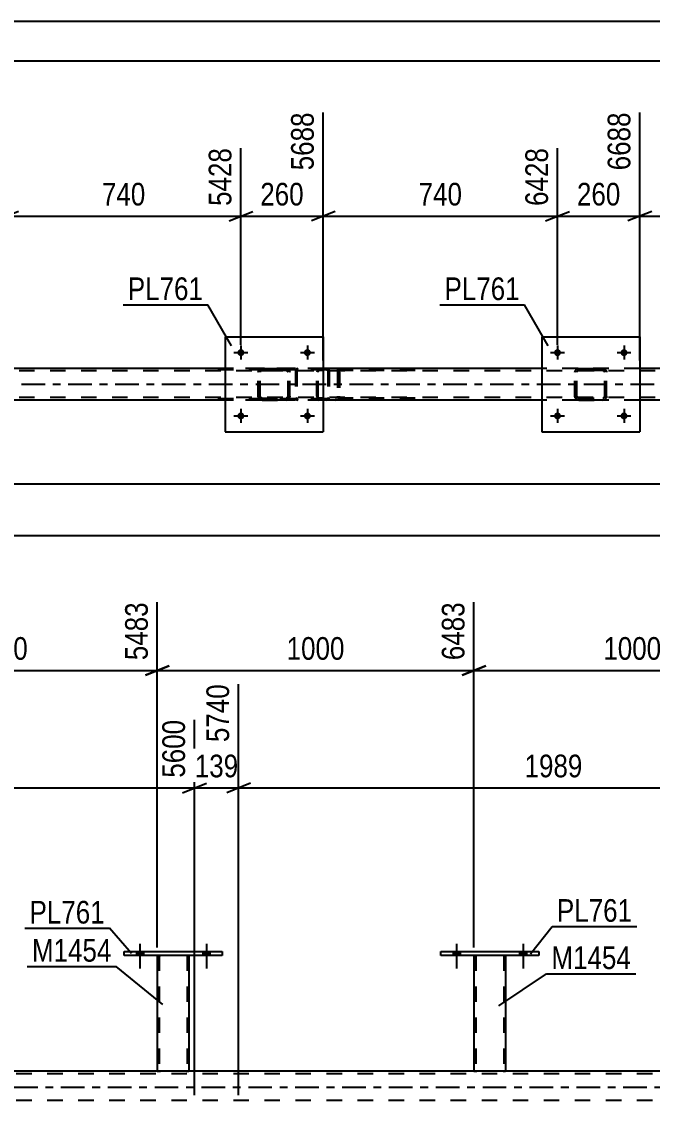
# Model space of a CAD drawing. Header units: millimetres. Extents: x 0 to 841, y 0 to 594.
# Drawn here: x 280.4 to 360.1, y 457.7 to 594 of the extents above; entities that cross this region are included whole.
import ezdxf

# ---------------------------------------------------------------- set-up
doc = ezdxf.new("R2010")
doc.units = ezdxf.units.MM
doc.linetypes.add('DXK_LINE_DOT2', pattern=[3.9198, 1.9599, -1.9599])
doc.linetypes.add('DXK_LINE_DOT3', pattern=[5.9187, 2.979, -0.9799, 0.9799, -0.9799])
doc.styles.add('Arial Narrow', font='ARIALN.TTF', dxfattribs={"height": 0.2})

# ---------------------------------------------------------------- blocks, each defined once
blk = doc.blocks.new('Unknown-318885883-1135')
at = {"color": 5, "linetype": 'Continuous'}
for p, q in [((841, 594), (0, 594)), ((836, 589), (5, 589))]:
    blk.add_line(p, q, dxfattribs=at)
blk = doc.blocks.new('Part-318885883-5117 - 5088')
at = {"color": 7, "linetype": 'DXK_LINE_DOT2'}
for p, q in [((768.09, 549.85), (90.98, 549.85)), ((318.5, 550.17), (306.1, 550.17)), ((358.49, 550.17), (346.09, 550.17)), ((768.09, 546.49), (90.98, 546.49)), ((318.5, 546.17), (306.1, 546.17)), ((358.49, 546.17), (346.09, 546.17))]:
    blk.add_line(p, q, dxfattribs=at)
at = {"color": 2, "linetype": 'Continuous'}
for p, q in [((306.1, 550.17), (278.49, 550.17)), ((346.09, 550.17), (318.5, 550.17)), ((386.09, 550.17), (358.49, 550.17)), ((306.1, 546.17), (278.49, 546.17)), ((346.09, 546.17), (318.5, 546.17)), ((386.09, 546.17), (358.49, 546.17))]:
    blk.add_line(p, q, dxfattribs=at)
at = {"color": 7, "linetype": 'DXK_LINE_DOT3'}
blk.add_line((90.98, 548.17), (768.09, 548.17), dxfattribs=at)
blk = doc.blocks.new('Part-318885883-5162 - 5088')
at = {"color": 7, "linetype": 'DXK_LINE_DOT2'}
for p, q in [((317.72, 549.87), (317.7, 549.69)), ((317.7, 546.65), (317.7, 549.69)), ((317.78, 550.03), (317.72, 549.87)), ((317.87, 550.13), (317.78, 550.03)), ((317.84, 549.69), (317.85, 549.78)), ((317.84, 546.65), (317.84, 549.69)), ((317.85, 549.78), (317.88, 549.86)), ((317.97, 550.17), (317.87, 550.13)), ((317.88, 549.86), (317.92, 549.91)), ((317.92, 549.91), (317.97, 549.93)), ((330.13, 550.17), (317.97, 550.17)), ((330.13, 549.93), (317.97, 549.93)), ((319.25, 549.93), (319.25, 550.17)), ((320.26, 550.13), (320.06, 550.17)), ((320.06, 549.93), (320.16, 549.91)), ((320.16, 549.91), (320.24, 549.86)), ((320.24, 549.86), (320.3, 549.78)), ((320.3, 549.78), (320.32, 549.69)), ((320.32, 549.69), (320.32, 546.65)), ((320.55, 549.77), (320.53, 549.87)), ((320.57, 549.69), (320.55, 549.77)), ((320.57, 549.69), (320.57, 546.65)), ((317.7, 546.65), (317.72, 546.46)), ((317.85, 546.55), (317.84, 546.65)), ((320.32, 546.65), (320.3, 546.55)), ((320.55, 546.56), (320.57, 546.65)), ((317.72, 546.46), (317.78, 546.31)), ((317.78, 546.31), (317.87, 546.2)), ((317.88, 546.48), (317.85, 546.55)), ((317.87, 546.2), (317.97, 546.17)), ((317.92, 546.42), (317.88, 546.48)), ((317.97, 546.41), (317.92, 546.42)), ((330.13, 546.41), (317.97, 546.41)), ((330.13, 546.17), (317.97, 546.17)), ((319.25, 546.17), (319.25, 546.41)), ((320.16, 546.42), (320.06, 546.41)), ((320.06, 546.17), (320.26, 546.2)), ((320.24, 546.48), (320.16, 546.42)), ((320.3, 546.55), (320.24, 546.48)), ((320.53, 546.46), (320.55, 546.56))]:
    blk.add_line(p, q, dxfattribs=at)
for centre, start, end in [((320.08, 549.67), 23.8494, 68.8059), ((320.08, 546.66), 291.1941, 336.1506)]:
    blk.add_arc(centre, 0.492, start, end, dxfattribs=at)
blk = doc.blocks.new('Part-318885883-5202 - 5088')
at = {"color": 7, "linetype": 'DXK_LINE_DOT2'}
for p, q in [((318.91, 550.17), (303.58, 550.17)), ((318.91, 550.01), (303.58, 550.01)), ((315.02, 549.97), (314.99, 549.85)), ((314.99, 549.85), (314.99, 546.49)), ((315.16, 549.85), (315.18, 549.91)), ((315.16, 549.85), (315.16, 546.49)), ((315.18, 549.91), (315.21, 549.96)), ((315.33, 550.17), (315.2, 550.14)), ((315.21, 549.96), (315.27, 549.99)), ((315.27, 549.99), (315.33, 550.01)), ((319.04, 550.14), (318.91, 550.17)), ((318.91, 550.01), (318.97, 549.99)), ((318.97, 549.99), (319, 549.98)), ((319, 549.98), (319.03, 549.96)), ((319.03, 549.96), (319.07, 549.91)), ((319.07, 549.91), (319.08, 549.85)), ((319.08, 549.85), (319.08, 546.49)), ((319.25, 549.85), (319.22, 549.97)), ((319.25, 549.85), (319.25, 546.49)), ((318.91, 546.33), (303.58, 546.33)), ((318.91, 546.17), (303.58, 546.17)), ((314.99, 546.49), (315.02, 546.36)), ((315.18, 546.43), (315.16, 546.49)), ((315.21, 546.37), (315.18, 546.43)), ((315.2, 546.19), (315.33, 546.17)), ((315.27, 546.34), (315.21, 546.37)), ((315.33, 546.33), (315.27, 546.34)), ((318.97, 546.34), (318.91, 546.33)), ((318.91, 546.17), (319.04, 546.19)), ((319.03, 546.37), (318.97, 546.34)), ((319.07, 546.43), (319.03, 546.37)), ((319.08, 546.49), (319.07, 546.43)), ((319.22, 546.36), (319.25, 546.49))]:
    blk.add_line(p, q, dxfattribs=at)
for centre, start, end in [((315.32, 549.83), 110.7583, 155.68), ((318.92, 549.83), 24.32, 69.2417), ((315.32, 546.5), 204.32, 249.2417), ((318.92, 546.5), 290.7583, 335.68)]:
    blk.add_arc(centre, 0.331, start, end, dxfattribs=at)
blk = doc.blocks.new('Part-318885883-5245 - 5088')
at = {"color": 2, "linetype": 'Continuous'}
for p, q in [((306.1, 554.17), (306.1, 542.17)), ((306.1, 554.17), (318.5, 554.17)), ((318.5, 554.17), (318.5, 542.17)), ((306.1, 542.17), (318.5, 542.17))]:
    blk.add_line(p, q, dxfattribs=at)
blk = doc.blocks.new('Part-318885883-5292 - 5088')
at = {"color": 7, "linetype": 'DXK_LINE_DOT2'}
for p, q in [((310.3, 549.69), (310.33, 549.87)), ((310.33, 549.87), (310.3, 549.69)), ((310.3, 546.65), (310.3, 549.69)), ((310.54, 549.69), (310.55, 549.78)), ((310.55, 549.78), (310.54, 549.69)), ((310.54, 546.65), (310.54, 549.69)), ((310.55, 549.78), (310.61, 549.86)), ((310.61, 549.86), (310.55, 549.78)), ((310.59, 550.13), (310.78, 550.17)), ((310.78, 550.17), (310.59, 550.13)), ((310.61, 549.86), (310.68, 549.91)), ((310.68, 549.91), (310.61, 549.86)), ((310.68, 549.91), (310.78, 549.93)), ((310.78, 549.93), (310.68, 549.91)), ((310.78, 550.17), (313.82, 550.17)), ((310.78, 550.17), (310.78, 550.17)), ((310.78, 550.17), (313.82, 550.17)), ((310.78, 549.93), (313.82, 549.93)), ((310.78, 549.93), (310.78, 549.93)), ((313.82, 549.93), (310.78, 549.93)), ((313.82, 550.17), (313.82, 550.17)), ((313.82, 550.17), (314, 550.13)), ((314, 550.13), (313.82, 550.17)), ((313.82, 549.93), (313.82, 549.93)), ((313.82, 549.93), (313.91, 549.91)), ((313.91, 549.91), (313.82, 549.93)), ((313.91, 549.91), (313.99, 549.86)), ((313.99, 549.86), (313.91, 549.91)), ((313.99, 549.86), (314.04, 549.78)), ((314.04, 549.78), (313.99, 549.86)), ((314.04, 549.78), (314.06, 549.69)), ((314.06, 549.69), (314.04, 549.78)), ((314.06, 546.65), (314.06, 549.69)), ((314.26, 549.87), (314.3, 549.69)), ((314.3, 549.69), (314.26, 549.87)), ((314.3, 546.65), (314.3, 549.69)), ((310.33, 546.46), (310.3, 546.65)), ((310.3, 546.65), (310.33, 546.46)), ((310.55, 546.55), (310.54, 546.65)), ((310.54, 546.65), (310.55, 546.55)), ((314.06, 546.65), (314.04, 546.55)), ((314.04, 546.55), (314.06, 546.65)), ((314.3, 546.65), (314.26, 546.46)), ((314.26, 546.46), (314.3, 546.65)), ((310.61, 546.48), (310.55, 546.55)), ((310.55, 546.55), (310.61, 546.48)), ((310.78, 546.17), (310.59, 546.2)), ((310.59, 546.2), (310.78, 546.17)), ((310.68, 546.42), (310.61, 546.48)), ((310.61, 546.48), (310.68, 546.42)), ((310.78, 546.41), (310.68, 546.42)), ((310.68, 546.42), (310.78, 546.41)), ((310.78, 546.41), (313.82, 546.41)), ((310.78, 546.41), (310.78, 546.41)), ((310.78, 546.41), (313.82, 546.41)), ((310.78, 546.17), (313.82, 546.17)), ((310.78, 546.17), (310.78, 546.17)), ((310.78, 546.17), (313.82, 546.17)), ((313.91, 546.42), (313.82, 546.41)), ((313.82, 546.41), (313.91, 546.42)), ((313.82, 546.41), (313.82, 546.41)), ((314, 546.2), (313.82, 546.17)), ((313.82, 546.17), (314, 546.2)), ((313.82, 546.17), (313.82, 546.17)), ((313.99, 546.48), (313.91, 546.42)), ((313.91, 546.42), (313.99, 546.48)), ((314.04, 546.55), (313.99, 546.48)), ((313.99, 546.48), (314.04, 546.55))]:
    blk.add_line(p, q, dxfattribs=at)
at = {"color": 7, "linetype": 'DXK_LINE_DOT3'}
blk.add_line((312.3, 548.17), (312.3, 548.17), dxfattribs=at)
at = {"color": 7, "linetype": 'DXK_LINE_DOT2'}
for centre, start, end in [((310.78, 549.69), 112.5, 157.5), ((310.78, 549.69), 112.5, 157.5), ((313.82, 549.69), 22.5, 67.5), ((313.82, 549.69), 22.5, 67.5), ((310.78, 546.65), 202.5, 247.5), ((310.78, 546.65), 202.5, 247.5), ((313.82, 546.65), 292.5, 337.5), ((313.82, 546.65), 292.5, 337.5)]:
    blk.add_arc(centre, 0.48, start, end, dxfattribs=at)
blk = doc.blocks.new('Bolt-318885883-5316 - 5088')
at = {"linetype": 'Continuous'}
for points in [[(308.54, 552.17, -1), (307.66, 552.17, -1)], [(316.94, 552.17, -1), (316.06, 552.17, -1)]]:
    blk.add_hatch(color=1, dxfattribs=at).paths.add_polyline_path(points)
at = {"color": 1, "linetype": 'Continuous'}
for p, q in [((307.22, 552.17), (308.98, 552.17)), ((308.1, 553.05), (308.1, 551.29)), ((315.62, 552.17), (317.38, 552.17)), ((316.5, 553.05), (316.5, 551.29))]:
    blk.add_line(p, q, dxfattribs=at)
blk = doc.blocks.new('Bolt-318885883-5317 - 5088')
at = {"linetype": 'Continuous'}
for points in [[(308.54, 544.17, -1), (307.66, 544.17, -1)], [(316.94, 544.17, -1), (316.06, 544.17, -1)]]:
    blk.add_hatch(color=1, dxfattribs=at).paths.add_polyline_path(points)
at = {"color": 1, "linetype": 'Continuous'}
for p, q in [((307.22, 544.17), (308.98, 544.17)), ((308.1, 545.05), (308.1, 543.29)), ((315.62, 544.17), (317.38, 544.17)), ((316.5, 545.05), (316.5, 543.29))]:
    blk.add_line(p, q, dxfattribs=at)
blk = doc.blocks.new('Part-318885883-5330 - 5088')
at = {"color": 7, "linetype": 'DXK_LINE_DOT2'}
for p, q in [((350.29, 549.69), (350.33, 549.87)), ((350.33, 549.87), (350.29, 549.69)), ((350.29, 546.65), (350.29, 549.69)), ((350.53, 549.69), (350.55, 549.78)), ((350.55, 549.78), (350.53, 549.69)), ((350.53, 546.65), (350.53, 549.69)), ((350.55, 549.78), (350.6, 549.86)), ((350.6, 549.86), (350.55, 549.78)), ((350.59, 550.13), (350.77, 550.17)), ((350.77, 550.17), (350.59, 550.13)), ((350.6, 549.86), (350.68, 549.91)), ((350.68, 549.91), (350.6, 549.86)), ((350.68, 549.91), (350.77, 549.93)), ((350.77, 549.93), (350.68, 549.91)), ((350.77, 550.17), (353.81, 550.17)), ((350.77, 550.17), (350.77, 550.17)), ((350.77, 550.17), (353.81, 550.17)), ((350.77, 549.93), (353.81, 549.93)), ((350.77, 549.93), (350.77, 549.93)), ((353.81, 549.93), (350.77, 549.93)), ((353.81, 550.17), (353.81, 550.17)), ((353.81, 550.17), (354, 550.13)), ((354, 550.13), (353.81, 550.17)), ((353.81, 549.93), (353.81, 549.93)), ((353.81, 549.93), (353.9, 549.91)), ((353.9, 549.91), (353.81, 549.93)), ((353.9, 549.91), (353.98, 549.86)), ((353.98, 549.86), (353.9, 549.91)), ((353.98, 549.86), (354.03, 549.78)), ((354.03, 549.78), (353.98, 549.86)), ((354.03, 549.78), (354.05, 549.69)), ((354.05, 549.69), (354.03, 549.78)), ((354.05, 546.65), (354.05, 549.69)), ((354.26, 549.87), (354.29, 549.69)), ((354.29, 549.69), (354.26, 549.87)), ((354.29, 546.65), (354.29, 549.69)), ((350.33, 546.46), (350.29, 546.65)), ((350.29, 546.65), (350.33, 546.46)), ((350.55, 546.55), (350.53, 546.65)), ((350.53, 546.65), (350.55, 546.55)), ((354.05, 546.65), (354.03, 546.55)), ((354.03, 546.55), (354.05, 546.65)), ((354.29, 546.65), (354.26, 546.46)), ((354.26, 546.46), (354.29, 546.65)), ((350.6, 546.48), (350.55, 546.55)), ((350.55, 546.55), (350.6, 546.48)), ((350.77, 546.17), (350.59, 546.2)), ((350.59, 546.2), (350.77, 546.17)), ((350.68, 546.42), (350.6, 546.48)), ((350.6, 546.48), (350.68, 546.42)), ((350.77, 546.41), (350.68, 546.42)), ((350.68, 546.42), (350.77, 546.41)), ((350.77, 546.41), (353.81, 546.41)), ((350.77, 546.41), (350.77, 546.41)), ((350.77, 546.41), (353.81, 546.41)), ((350.77, 546.17), (353.81, 546.17)), ((350.77, 546.17), (350.77, 546.17)), ((350.77, 546.17), (353.81, 546.17)), ((353.9, 546.42), (353.81, 546.41)), ((353.81, 546.41), (353.9, 546.42)), ((353.81, 546.41), (353.81, 546.41)), ((354, 546.2), (353.81, 546.17)), ((353.81, 546.17), (354, 546.2)), ((353.81, 546.17), (353.81, 546.17)), ((353.98, 546.48), (353.9, 546.42)), ((353.9, 546.42), (353.98, 546.48)), ((354.03, 546.55), (353.98, 546.48)), ((353.98, 546.48), (354.03, 546.55))]:
    blk.add_line(p, q, dxfattribs=at)
at = {"color": 7, "linetype": 'DXK_LINE_DOT3'}
blk.add_line((352.29, 548.17), (352.29, 548.17), dxfattribs=at)
at = {"color": 7, "linetype": 'DXK_LINE_DOT2'}
for centre, start, end in [((350.77, 549.69), 112.5, 157.5), ((350.77, 549.69), 112.5, 157.5), ((353.81, 549.69), 22.5, 67.5), ((353.81, 549.69), 22.5, 67.5), ((350.77, 546.65), 202.5, 247.5), ((350.77, 546.65), 202.5, 247.5), ((353.81, 546.65), 292.5, 337.5), ((353.81, 546.65), 292.5, 337.5)]:
    blk.add_arc(centre, 0.48, start, end, dxfattribs=at)
blk = doc.blocks.new('Part-318885883-5335 - 5088')
at = {"color": 2, "linetype": 'Continuous'}
for p, q in [((346.09, 554.17), (346.09, 542.17)), ((346.09, 554.17), (358.49, 554.17)), ((358.49, 554.17), (358.49, 542.17)), ((346.09, 542.17), (358.49, 542.17))]:
    blk.add_line(p, q, dxfattribs=at)
blk = doc.blocks.new('Bolt-318885883-5336 - 5088')
at = {"linetype": 'Continuous'}
for points in [[(348.53, 544.17, -1), (347.65, 544.17, -1)], [(356.93, 544.17, -1), (356.05, 544.17, -1)]]:
    blk.add_hatch(color=1, dxfattribs=at).paths.add_polyline_path(points)
at = {"color": 1, "linetype": 'Continuous'}
for p, q in [((347.21, 544.17), (348.97, 544.17)), ((348.09, 545.05), (348.09, 543.29)), ((355.61, 544.17), (357.37, 544.17)), ((356.49, 545.05), (356.49, 543.29))]:
    blk.add_line(p, q, dxfattribs=at)
blk = doc.blocks.new('Bolt-318885883-5337 - 5088')
at = {"linetype": 'Continuous'}
for points in [[(348.53, 552.17, -1), (347.65, 552.17, -1)], [(356.93, 552.17, -1), (356.05, 552.17, -1)]]:
    blk.add_hatch(color=1, dxfattribs=at).paths.add_polyline_path(points)
at = {"color": 1, "linetype": 'Continuous'}
for p, q in [((347.21, 552.17), (348.97, 552.17)), ((348.09, 553.05), (348.09, 551.29)), ((355.61, 552.17), (357.37, 552.17)), ((356.49, 553.05), (356.49, 551.29))]:
    blk.add_line(p, q, dxfattribs=at)
blk = doc.blocks.new('Bolt-318885883-3498 - 3341')
at = {"linetype": 'Continuous'}
for points in [[(294.9, 476), (295.78, 476), (295.78, 476.48), (294.9, 476.48)], [(303.3, 476), (304.18, 476), (304.18, 476.48), (303.3, 476.48)]]:
    blk.add_hatch(color=1, dxfattribs=at).paths.add_polyline_path(points)
at = {"color": 1, "linetype": 'Continuous'}
for p, q in [((295.34, 477.48), (295.34, 474.36)), ((303.74, 477.48), (303.74, 474.36)), ((294.9, 476.48), (294.9, 476)), ((295.78, 476.48), (295.78, 476)), ((303.3, 476.48), (303.3, 476)), ((304.18, 476.48), (304.18, 476))]:
    blk.add_line(p, q, dxfattribs=at)
blk = doc.blocks.new('Bolt-318885883-3499 - 3341')
at = {"linetype": 'Continuous'}
for points in [[(294.9, 476), (295.78, 476), (295.78, 476.48), (294.9, 476.48)], [(303.3, 476), (304.18, 476), (304.18, 476.48), (303.3, 476.48)]]:
    blk.add_hatch(color=1, dxfattribs=at).paths.add_polyline_path(points)
at = {"color": 1, "linetype": 'Continuous'}
for p, q in [((295.34, 477.48), (295.34, 474.36)), ((303.74, 477.48), (303.74, 474.36)), ((294.9, 476.48), (294.9, 476)), ((295.78, 476.48), (295.78, 476)), ((303.3, 476.48), (303.3, 476)), ((304.18, 476.48), (304.18, 476))]:
    blk.add_line(p, q, dxfattribs=at)
blk = doc.blocks.new('Part-318885883-3607 - 3341')
at = {"color": 2, "linetype": 'Continuous'}
for p, q in [((293.34, 476.48), (305.74, 476.48)), ((293.34, 476), (293.34, 476.48)), ((305.74, 476), (293.34, 476)), ((305.74, 476.48), (305.74, 476))]:
    blk.add_line(p, q, dxfattribs=at)
blk = doc.blocks.new('Part-318885883-3612 - 3341')
at = {"color": 7, "linetype": 'DXK_LINE_DOT2'}
for p, q in [((297.54, 476.01), (297.54, 476.01)), ((297.54, 476.01), (297.54, 476)), ((297.54, 476), (297.54, 476.01)), ((297.58, 476.01), (297.54, 476.01)), ((297.54, 476.01), (297.58, 476.01)), ((297.68, 476.01), (297.58, 476.01)), ((297.58, 476.01), (297.68, 476.01)), ((297.84, 476.01), (297.68, 476.01)), ((297.68, 476.01), (297.84, 476.01)), ((297.78, 476.01), (297.78, 476.01)), ((297.78, 476.01), (297.78, 461.36)), ((297.8, 476.01), (297.78, 476.01)), ((297.78, 476.01), (297.8, 476.01)), ((297.85, 476.01), (297.8, 476.01)), ((297.8, 476.01), (297.85, 476.01)), ((301.24, 476.01), (297.84, 476.01)), ((301.24, 476.01), (297.84, 476.01)), ((301.15, 476.01), (297.85, 476.01)), ((297.85, 476.01), (297.93, 476.01)), ((301.23, 476.01), (297.93, 476.01)), ((301.23, 476.01), (301.15, 476.01)), ((301.28, 476.01), (301.23, 476.01)), ((301.23, 476.01), (301.28, 476.01)), ((301.24, 476.01), (301.4, 476.01)), ((301.4, 476.01), (301.24, 476.01)), ((301.3, 476.01), (301.28, 476.01)), ((301.28, 476.01), (301.3, 476.01)), ((301.3, 476.01), (301.3, 476.01)), ((301.3, 476.01), (301.3, 461.36)), ((301.4, 476.01), (301.5, 476.01)), ((301.5, 476.01), (301.4, 476.01)), ((301.5, 476.01), (301.54, 476.01)), ((301.54, 476.01), (301.5, 476.01)), ((301.54, 476.01), (301.54, 476.01)), ((301.54, 476.01), (301.54, 476)), ((301.54, 476), (301.54, 476.01)), ((297.54, 461.36), (297.58, 461.36)), ((297.58, 461.36), (297.68, 461.36)), ((297.68, 461.36), (297.84, 461.36)), ((297.8, 461.36), (297.78, 461.36)), ((297.78, 461.36), (297.8, 461.36)), ((297.85, 461.36), (297.8, 461.36)), ((297.8, 461.36), (297.85, 461.36)), ((301.24, 461.36), (297.84, 461.36)), ((301.15, 461.36), (297.85, 461.36)), ((297.85, 461.36), (297.93, 461.36)), ((301.28, 461.36), (297.93, 461.36)), ((301.23, 461.36), (301.15, 461.36)), ((301.28, 461.36), (301.23, 461.36)), ((301.24, 461.36), (301.4, 461.36)), ((301.3, 461.36), (301.28, 461.36)), ((301.28, 461.36), (301.3, 461.36)), ((301.4, 461.36), (301.5, 461.36)), ((301.5, 461.36), (301.54, 461.36))]:
    blk.add_line(p, q, dxfattribs=at)
at = {"color": 2, "linetype": 'Continuous'}
for p, q in [((297.54, 476), (297.54, 461.36)), ((301.54, 476), (301.54, 461.36)), ((297.58, 461.36), (297.54, 461.36)), ((297.68, 461.36), (297.58, 461.36)), ((297.84, 461.36), (297.68, 461.36)), ((301.24, 461.36), (297.84, 461.36)), ((301.4, 461.36), (301.24, 461.36)), ((301.5, 461.36), (301.4, 461.36)), ((301.54, 461.36), (301.5, 461.36))]:
    blk.add_line(p, q, dxfattribs=at)
blk = doc.blocks.new('Part-318885883-3733 - 3341')
at = {"color": 7, "linetype": 'DXK_LINE_DOT2'}
for p, q in [((799.09, 461.04), (78.22, 461.04)), ((301.54, 461.36), (297.54, 461.36)), ((341.54, 461.36), (337.54, 461.36)), ((799.09, 457.68), (78.22, 457.68))]:
    blk.add_line(p, q, dxfattribs=at)
at = {"color": 2, "linetype": 'Continuous'}
for p, q in [((297.54, 461.36), (261.54, 461.36)), ((337.54, 461.36), (301.54, 461.36)), ((377.54, 461.36), (341.54, 461.36))]:
    blk.add_line(p, q, dxfattribs=at)
at = {"color": 7, "linetype": 'DXK_LINE_DOT3'}
blk.add_line((78.22, 459.36), (799.09, 459.36), dxfattribs=at)
blk = doc.blocks.new('Part-318885883-3855 - 3341')
at = {"color": 7, "linetype": 'DXK_LINE_DOT2'}
for p, q in [((337.54, 476.01), (337.54, 476.01)), ((337.54, 476.01), (337.54, 476)), ((337.54, 476), (337.54, 476.01)), ((337.57, 476.01), (337.54, 476.01)), ((337.54, 476.01), (337.57, 476.01)), ((337.68, 476.01), (337.57, 476.01)), ((337.57, 476.01), (337.68, 476.01)), ((337.83, 476.01), (337.68, 476.01)), ((337.68, 476.01), (337.83, 476.01)), ((337.78, 476.01), (337.78, 476.01)), ((337.78, 476.01), (337.78, 461.36)), ((337.79, 476.01), (337.78, 476.01)), ((337.78, 476.01), (337.79, 476.01)), ((337.85, 476.01), (337.79, 476.01)), ((337.79, 476.01), (337.85, 476.01)), ((341.24, 476.01), (337.83, 476.01)), ((341.24, 476.01), (337.83, 476.01)), ((341.15, 476.01), (337.85, 476.01)), ((337.85, 476.01), (337.92, 476.01)), ((341.23, 476.01), (337.92, 476.01)), ((341.23, 476.01), (341.15, 476.01)), ((341.28, 476.01), (341.23, 476.01)), ((341.23, 476.01), (341.28, 476.01)), ((341.24, 476.01), (341.4, 476.01)), ((341.4, 476.01), (341.24, 476.01)), ((341.3, 476.01), (341.28, 476.01)), ((341.28, 476.01), (341.3, 476.01)), ((341.3, 476.01), (341.3, 476.01)), ((341.3, 476.01), (341.3, 461.36)), ((341.4, 476.01), (341.5, 476.01)), ((341.5, 476.01), (341.4, 476.01)), ((341.5, 476.01), (341.54, 476.01)), ((341.54, 476.01), (341.5, 476.01)), ((341.54, 476.01), (341.54, 476.01)), ((341.54, 476.01), (341.54, 476)), ((341.54, 476), (341.54, 476.01)), ((337.54, 461.36), (337.57, 461.36)), ((337.57, 461.36), (337.68, 461.36)), ((337.68, 461.36), (337.83, 461.36)), ((337.79, 461.36), (337.78, 461.36)), ((337.78, 461.36), (337.79, 461.36)), ((337.85, 461.36), (337.79, 461.36)), ((337.79, 461.36), (337.85, 461.36)), ((341.24, 461.36), (337.83, 461.36)), ((341.15, 461.36), (337.85, 461.36)), ((337.85, 461.36), (337.92, 461.36)), ((341.28, 461.36), (337.92, 461.36)), ((341.23, 461.36), (341.15, 461.36)), ((341.28, 461.36), (341.23, 461.36)), ((341.24, 461.36), (341.4, 461.36)), ((341.3, 461.36), (341.28, 461.36)), ((341.28, 461.36), (341.3, 461.36)), ((341.4, 461.36), (341.5, 461.36)), ((341.5, 461.36), (341.54, 461.36))]:
    blk.add_line(p, q, dxfattribs=at)
at = {"color": 2, "linetype": 'Continuous'}
for p, q in [((337.54, 476), (337.54, 461.36)), ((341.54, 476), (341.54, 461.36)), ((337.57, 461.36), (337.54, 461.36)), ((337.68, 461.36), (337.57, 461.36)), ((337.83, 461.36), (337.68, 461.36)), ((341.24, 461.36), (337.83, 461.36)), ((341.4, 461.36), (341.24, 461.36)), ((341.5, 461.36), (341.4, 461.36)), ((341.54, 461.36), (341.5, 461.36))]:
    blk.add_line(p, q, dxfattribs=at)
blk = doc.blocks.new('Part-318885883-3860 - 3341')
at = {"color": 2, "linetype": 'Continuous'}
for p, q in [((333.34, 476.48), (345.74, 476.48)), ((333.34, 476), (333.34, 476.48)), ((345.74, 476), (333.34, 476)), ((345.74, 476.48), (345.74, 476))]:
    blk.add_line(p, q, dxfattribs=at)
blk = doc.blocks.new('Bolt-318885883-3861 - 3341')
at = {"linetype": 'Continuous'}
for points in [[(334.9, 476), (335.78, 476), (335.78, 476.48), (334.9, 476.48)], [(343.3, 476), (344.18, 476), (344.18, 476.48), (343.3, 476.48)]]:
    blk.add_hatch(color=1, dxfattribs=at).paths.add_polyline_path(points)
at = {"color": 1, "linetype": 'Continuous'}
for p, q in [((335.34, 477.48), (335.34, 474.36)), ((343.74, 477.48), (343.74, 474.36)), ((334.9, 476.48), (334.9, 476)), ((335.78, 476.48), (335.78, 476)), ((343.3, 476.48), (343.3, 476)), ((344.18, 476.48), (344.18, 476))]:
    blk.add_line(p, q, dxfattribs=at)
blk = doc.blocks.new('Bolt-318885883-3862 - 3341')
at = {"linetype": 'Continuous'}
for points in [[(334.9, 476), (335.78, 476), (335.78, 476.48), (334.9, 476.48)], [(343.3, 476), (344.18, 476), (344.18, 476.48), (343.3, 476.48)]]:
    blk.add_hatch(color=1, dxfattribs=at).paths.add_polyline_path(points)
at = {"color": 1, "linetype": 'Continuous'}
for p, q in [((335.34, 477.48), (335.34, 474.36)), ((343.74, 477.48), (343.74, 474.36)), ((334.9, 476.48), (334.9, 476)), ((335.78, 476.48), (335.78, 476)), ((343.3, 476.48), (343.3, 476)), ((344.18, 476.48), (344.18, 476))]:
    blk.add_line(p, q, dxfattribs=at)
blk = doc.blocks.new('StraightDimension-318885883-16796 - 5088')
at = {"color": 7, "linetype": 'Continuous'}
for p, q in [((318.5, 551.17), (318.5, 582.52)), ((348.09, 553.17), (348.09, 578.02)), ((320, 570.01), (317, 568.81)), ((346.59, 568.81), (349.59, 570.01)), ((318.5, 569.41), (348.09, 569.41))]:
    blk.add_line(p, q, dxfattribs=at)
at = {"color": 0}
blk.add_wipeout([(336.64, 570.16), (336.64, 574.36), (329.95, 574.36), (329.95, 570.16)], dxfattribs=at)
at = {"color": 3, "style": 'Arial Narrow'}
blk.add_text('740', height=2.863, dxfattribs=at).set_placement((330.55, 570.76))
at = {"color": 0, "linetype": 'Continuous'}
blk.add_wipeout([(347.49, 578.62), (343.29, 578.62), (343.29, 570.11), (347.49, 570.11)], dxfattribs=at)
at = {"color": 3, "linetype": 'Continuous', "style": 'Arial Narrow'}
blk.add_text('6428', height=2.863, rotation=90.0002, dxfattribs=at).set_placement((346.89, 570.71))
blk = doc.blocks.new('StraightDimension-318885883-5511 - 5088')
at = {"color": 7, "linetype": 'Continuous'}
blk.add_line((90.98, 535.6), (803.55, 535.6), dxfattribs=at)
blk = doc.blocks.new('StraightDimension-318885883-6079 - 5088')
at = {"color": 7, "linetype": 'Continuous'}
blk.add_line((90.34, 529.08), (804.19, 529.08), dxfattribs=at)
blk = doc.blocks.new('StraightDimension-318885883-16794 - 5088')
at = {"color": 7, "linetype": 'Continuous'}
for p, q in [((358.49, 551.17), (358.49, 582.52)), ((388.09, 553.17), (388.09, 578.02)), ((359.99, 570.01), (356.99, 568.81)), ((386.59, 568.81), (389.59, 570.01)), ((358.49, 569.41), (388.09, 569.41))]:
    blk.add_line(p, q, dxfattribs=at)
at = {"color": 0}
blk.add_wipeout([(376.63, 570.16), (376.63, 574.36), (369.95, 574.36), (369.95, 570.16)], dxfattribs=at)
at = {"color": 3, "style": 'Arial Narrow'}
blk.add_text('740', height=2.863, dxfattribs=at).set_placement((370.55, 570.76))
at = {"color": 0, "linetype": 'Continuous'}
blk.add_wipeout([(387.49, 578.62), (383.29, 578.62), (383.29, 570.11), (387.49, 570.11)], dxfattribs=at)
at = {"color": 3, "linetype": 'Continuous', "style": 'Arial Narrow'}
blk.add_text('7428', height=2.863, rotation=90.0002, dxfattribs=at).set_placement((386.89, 570.71))
blk = doc.blocks.new('StraightDimension-318885883-16795 - 5088')
at = {"color": 7, "linetype": 'Continuous'}
for p, q in [((358.49, 551.17), (358.49, 582.52)), ((348.09, 553.17), (348.09, 578.02)), ((346.59, 568.81), (349.59, 570.01)), ((359.99, 570.01), (356.99, 568.81)), ((348.09, 569.41), (358.49, 569.41))]:
    blk.add_line(p, q, dxfattribs=at)
at = {"color": 0}
blk.add_wipeout([(356.63, 570.16), (356.63, 574.36), (349.95, 574.36), (349.95, 570.16)], dxfattribs=at)
at = {"color": 3, "style": 'Arial Narrow'}
blk.add_text('260', height=2.863, dxfattribs=at).set_placement((350.55, 570.76))
at = {"color": 0, "linetype": 'Continuous'}
blk.add_wipeout([(357.89, 583.12), (353.69, 583.12), (353.69, 574.61), (357.89, 574.61)], dxfattribs=at)
at = {"color": 3, "linetype": 'Continuous', "style": 'Arial Narrow'}
blk.add_text('6688', height=2.863, rotation=90.0002, dxfattribs=at).set_placement((357.29, 575.21))
blk = doc.blocks.new('StraightDimension-318885883-16797 - 5088')
at = {"color": 7, "linetype": 'Continuous'}
for p, q in [((318.5, 551.17), (318.5, 582.52)), ((308.1, 553.17), (308.1, 578.02)), ((306.6, 568.81), (309.6, 570.01)), ((320, 570.01), (317, 568.81)), ((308.1, 569.41), (318.5, 569.41))]:
    blk.add_line(p, q, dxfattribs=at)
at = {"color": 0}
blk.add_wipeout([(316.64, 570.16), (316.64, 574.36), (309.95, 574.36), (309.95, 570.16)], dxfattribs=at)
at = {"color": 3, "style": 'Arial Narrow'}
blk.add_text('260', height=2.863, dxfattribs=at).set_placement((310.55, 570.76))
at = {"color": 0, "linetype": 'Continuous'}
blk.add_wipeout([(317.9, 583.12), (313.7, 583.12), (313.7, 574.61), (317.9, 574.61)], dxfattribs=at)
at = {"color": 3, "linetype": 'Continuous', "style": 'Arial Narrow'}
blk.add_text('5688', height=2.863, rotation=90.0002, dxfattribs=at).set_placement((317.3, 575.21))
blk = doc.blocks.new('StraightDimension-318885883-16798 - 5088')
at = {"color": 7, "linetype": 'Continuous'}
for p, q in [((278.49, 551.17), (278.49, 582.52)), ((308.1, 553.17), (308.1, 578.02)), ((279.99, 570.01), (276.99, 568.81)), ((306.6, 568.81), (309.6, 570.01)), ((278.49, 569.41), (308.1, 569.41))]:
    blk.add_line(p, q, dxfattribs=at)
at = {"color": 0}
blk.add_wipeout([(296.64, 570.16), (296.64, 574.36), (289.95, 574.36), (289.95, 570.16)], dxfattribs=at)
at = {"color": 3, "style": 'Arial Narrow'}
blk.add_text('740', height=2.863, dxfattribs=at).set_placement((290.55, 570.76))
at = {"color": 0, "linetype": 'Continuous'}
blk.add_wipeout([(307.5, 578.62), (303.3, 578.62), (303.3, 570.11), (307.5, 570.11)], dxfattribs=at)
at = {"color": 3, "linetype": 'Continuous', "style": 'Arial Narrow'}
blk.add_text('5428', height=2.863, rotation=90.0002, dxfattribs=at).set_placement((306.9, 570.71))
blk = doc.blocks.new('StraightDimension-318885883-18423 - 3341')
at = {"color": 7, "linetype": 'Continuous'}
for p, q in [((337.54, 477.01), (337.54, 520.62)), ((377.54, 477.01), (377.54, 520.62)), ((339.04, 512.61), (336.04, 511.41)), ((376.04, 511.41), (379.04, 512.61)), ((337.54, 512.01), (377.54, 512.01))]:
    blk.add_line(p, q, dxfattribs=at)
at = {"color": 0}
blk.add_wipeout([(361.79, 512.76), (361.79, 516.96), (353.28, 516.96), (353.28, 512.76)], dxfattribs=at)
at = {"color": 3, "style": 'Arial Narrow'}
blk.add_text('1000', height=2.863, dxfattribs=at).set_placement((353.88, 513.36))
at = {"color": 0, "linetype": 'Continuous'}
blk.add_wipeout([(376.94, 521.22), (372.74, 521.22), (372.74, 512.71), (376.94, 512.71)], dxfattribs=at)
at = {"color": 3, "linetype": 'Continuous', "style": 'Arial Narrow'}
blk.add_text('7483', height=2.863, rotation=90.0002, dxfattribs=at).set_placement((376.34, 513.31))
blk = doc.blocks.new('StraightDimension-318885883-4683 - 3341')
at = {"color": 7, "linetype": 'Continuous'}
for p, q in [((222.68, 458.36), (222.68, 510.28)), ((302.24, 458.36), (302.24, 505.78)), ((224.18, 497.76), (221.18, 496.56)), ((300.74, 496.56), (303.74, 497.76)), ((222.68, 497.16), (302.24, 497.16))]:
    blk.add_line(p, q, dxfattribs=at)
at = {"color": 0}
blk.add_wipeout([(266.71, 497.91), (266.71, 502.11), (258.2, 502.11), (258.2, 497.91)], dxfattribs=at)
at = {"color": 3, "style": 'Arial Narrow'}
blk.add_text('1989', height=2.863, dxfattribs=at).set_placement((258.8, 498.51))
at = {"color": 0, "linetype": 'Continuous'}
blk.add_wipeout([(301.64, 506.38), (297.44, 506.38), (297.44, 497.86), (301.64, 497.86)], dxfattribs=at)
at = {"color": 3, "linetype": 'Continuous', "style": 'Arial Narrow'}
blk.add_text('5600', height=2.863, rotation=90.0002, dxfattribs=at).set_placement((301.04, 498.46))
blk = doc.blocks.new('StraightDimension-318885883-4702 - 3341')
at = {"color": 7, "linetype": 'Continuous'}
for p, q in [((307.81, 458.36), (307.81, 510.28)), ((302.24, 458.36), (302.24, 505.78)), ((300.74, 496.56), (303.74, 497.76)), ((309.31, 497.76), (306.31, 496.56)), ((302.24, 497.16), (307.81, 497.16))]:
    blk.add_line(p, q, dxfattribs=at)
at = {"color": 0}
blk.add_wipeout([(308.37, 497.91), (308.37, 502.11), (301.68, 502.11), (301.68, 497.91)], dxfattribs=at)
at = {"color": 3, "style": 'Arial Narrow'}
blk.add_text('139', height=2.863, dxfattribs=at).set_placement((302.28, 498.51))
at = {"color": 0, "linetype": 'Continuous'}
blk.add_wipeout([(307.21, 510.88), (303.01, 510.88), (303.01, 502.36), (307.21, 502.36)], dxfattribs=at)
at = {"color": 3, "linetype": 'Continuous', "style": 'Arial Narrow'}
blk.add_text('5740', height=2.863, rotation=90.0002, dxfattribs=at).set_placement((306.61, 502.96))
blk = doc.blocks.new('StraightDimension-318885883-4721 - 3341')
at = {"color": 7, "linetype": 'Continuous'}
for p, q in [((307.81, 458.36), (307.81, 510.28)), ((387.37, 458.36), (387.37, 505.78)), ((309.31, 497.76), (306.31, 496.56)), ((385.87, 496.56), (388.87, 497.76)), ((307.81, 497.16), (387.37, 497.16))]:
    blk.add_line(p, q, dxfattribs=at)
at = {"color": 0}
blk.add_wipeout([(351.85, 497.91), (351.85, 502.11), (343.33, 502.11), (343.33, 497.91)], dxfattribs=at)
at = {"color": 3, "style": 'Arial Narrow'}
blk.add_text('1989', height=2.863, dxfattribs=at).set_placement((343.93, 498.51))
at = {"color": 0, "linetype": 'Continuous'}
blk.add_wipeout([(386.77, 506.38), (382.57, 506.38), (382.57, 497.86), (386.77, 497.86)], dxfattribs=at)
at = {"color": 3, "linetype": 'Continuous', "style": 'Arial Narrow'}
blk.add_text('7729', height=2.863, rotation=90.0002, dxfattribs=at).set_placement((386.17, 498.46))
blk = doc.blocks.new('StraightDimension-318885883-18424 - 3341')
at = {"color": 7, "linetype": 'Continuous'}
for p, q in [((297.54, 477.01), (297.54, 520.62)), ((337.54, 477.01), (337.54, 520.62)), ((299.04, 512.61), (296.04, 511.41)), ((336.04, 511.41), (339.04, 512.61)), ((297.54, 512.01), (337.54, 512.01))]:
    blk.add_line(p, q, dxfattribs=at)
at = {"color": 0}
blk.add_wipeout([(321.79, 512.76), (321.79, 516.96), (313.28, 516.96), (313.28, 512.76)], dxfattribs=at)
at = {"color": 3, "style": 'Arial Narrow'}
blk.add_text('1000', height=2.863, dxfattribs=at).set_placement((313.88, 513.36))
at = {"color": 0, "linetype": 'Continuous'}
blk.add_wipeout([(336.94, 521.22), (332.74, 521.22), (332.74, 512.71), (336.94, 512.71)], dxfattribs=at)
at = {"color": 3, "linetype": 'Continuous', "style": 'Arial Narrow'}
blk.add_text('6483', height=2.863, rotation=90.0002, dxfattribs=at).set_placement((336.34, 513.31))
blk = doc.blocks.new('StraightDimension-318885883-18425 - 3341')
at = {"color": 7, "linetype": 'Continuous'}
for p, q in [((257.54, 477.01), (257.54, 520.62)), ((297.54, 477.01), (297.54, 520.62)), ((259.04, 512.61), (256.04, 511.41)), ((296.04, 511.41), (299.04, 512.61)), ((257.54, 512.01), (297.54, 512.01))]:
    blk.add_line(p, q, dxfattribs=at)
at = {"color": 0}
blk.add_wipeout([(281.8, 512.76), (281.8, 516.96), (273.28, 516.96), (273.28, 512.76)], dxfattribs=at)
at = {"color": 3, "style": 'Arial Narrow'}
blk.add_text('1000', height=2.863, dxfattribs=at).set_placement((273.88, 513.36))
at = {"color": 0, "linetype": 'Continuous'}
blk.add_wipeout([(296.94, 521.22), (292.74, 521.22), (292.74, 512.71), (296.94, 512.71)], dxfattribs=at)
at = {"color": 3, "linetype": 'Continuous', "style": 'Arial Narrow'}
blk.add_text('5483', height=2.863, rotation=90.0002, dxfattribs=at).set_placement((296.34, 513.31))
blk = doc.blocks.new('Mark-318885883-5241 - 5088')
at = {"color": 0}
blk.add_wipeout([(303.33, 558.81), (303.33, 561.81), (293.82, 561.81), (293.82, 558.81)], dxfattribs=at)
blk.add_wipeout([(303.33, 558.81), (303.33, 561.81), (293.82, 561.81), (293.82, 558.81)], dxfattribs=at)
at = {"color": 30, "linetype": 'Continuous'}
for p in [(293.22, 558.21), (306.93, 553.02)]:
    blk.add_line(p, (303.93, 558.21), dxfattribs=at)
at = {"color": 3, "style": 'Arial Narrow'}
blk.add_text('PL761', height=2.863, dxfattribs=at).set_placement((293.82, 558.81))
blk = doc.blocks.new('Mark-318885883-5331 - 5088')
at = {"color": 0}
blk.add_wipeout([(343.32, 558.81), (343.32, 561.81), (333.82, 561.81), (333.82, 558.81)], dxfattribs=at)
blk.add_wipeout([(343.32, 558.81), (343.32, 561.81), (333.82, 561.81), (333.82, 558.81)], dxfattribs=at)
at = {"color": 30, "linetype": 'Continuous'}
for p in [(333.22, 558.21), (346.92, 553.02)]:
    blk.add_line(p, (343.92, 558.21), dxfattribs=at)
at = {"color": 3, "style": 'Arial Narrow'}
blk.add_text('PL761', height=2.863, dxfattribs=at).set_placement((333.82, 558.81))
blk = doc.blocks.new('Mark-318885883-3603 - 3341')
at = {"color": 0}
blk.add_wipeout([(290.91, 480.03), (290.91, 483.03), (281.41, 483.03), (281.41, 480.03)], dxfattribs=at)
blk.add_wipeout([(290.91, 480.03), (290.91, 483.03), (281.41, 483.03), (281.41, 480.03)], dxfattribs=at)
at = {"color": 30, "linetype": 'Continuous'}
for p in [(280.81, 479.43), (294.29, 476.24)]:
    blk.add_line(p, (291.51, 479.43), dxfattribs=at)
at = {"color": 3, "style": 'Arial Narrow'}
blk.add_text('PL761', height=2.863, dxfattribs=at).set_placement((281.41, 480.03))
blk = doc.blocks.new('Mark-318885883-3608 - 3341')
at = {"color": 0}
blk.add_wipeout([(291.76, 475.21), (291.76, 478.21), (281.71, 478.21), (281.71, 475.21)], dxfattribs=at)
blk.add_wipeout([(291.76, 475.21), (291.76, 478.21), (281.71, 478.21), (281.71, 475.21)], dxfattribs=at)
at = {"color": 30, "linetype": 'Continuous'}
for p in [(281.11, 474.61), (298.26, 469.8)]:
    blk.add_line(p, (292.36, 474.61), dxfattribs=at)
at = {"color": 3, "style": 'Arial Narrow'}
blk.add_text('M1454', height=2.863, dxfattribs=at).set_placement((281.71, 475.21))
blk = doc.blocks.new('Mark-318885883-3856 - 3341')
at = {"color": 0}
blk.add_wipeout([(357.53, 480.25), (357.53, 483.25), (348.02, 483.25), (348.02, 480.25)], dxfattribs=at)
blk.add_wipeout([(357.53, 480.25), (357.53, 483.25), (348.02, 483.25), (348.02, 480.25)], dxfattribs=at)
at = {"color": 30, "linetype": 'Continuous'}
for p, q in [((344.69, 476.19), (347.42, 479.65)), ((347.42, 479.65), (358.13, 479.65))]:
    blk.add_line(p, q, dxfattribs=at)
at = {"color": 3, "style": 'Arial Narrow'}
blk.add_text('PL761', height=2.863, dxfattribs=at).set_placement((348.02, 480.25))
blk = doc.blocks.new('Mark-318885883-3851 - 3341')
at = {"color": 0}
blk.add_wipeout([(357.37, 474.28), (357.37, 477.28), (347.32, 477.28), (347.32, 474.28)], dxfattribs=at)
blk.add_wipeout([(357.37, 474.28), (357.37, 477.28), (347.32, 477.28), (347.32, 474.28)], dxfattribs=at)
at = {"color": 30, "linetype": 'Continuous'}
for p, q in [((340.67, 469.64), (346.72, 473.68)), ((346.72, 473.68), (357.97, 473.68))]:
    blk.add_line(p, q, dxfattribs=at)
at = {"color": 3, "style": 'Arial Narrow'}
blk.add_text('M1454', height=2.863, dxfattribs=at).set_placement((347.32, 474.28))

msp = doc.modelspace()

# ---------------------------------------------------------------- block references
for name in ['Unknown-318885883-1135', 'Part-318885883-5245 - 5088', 'Part-318885883-5335 - 5088', 'Bolt-318885883-5316 - 5088', 'Bolt-318885883-5337 - 5088', 'Part-318885883-5117 - 5088', 'Part-318885883-5202 - 5088', 'Part-318885883-5292 - 5088', 'Part-318885883-5162 - 5088', 'Part-318885883-5330 - 5088', 'Bolt-318885883-5317 - 5088', 'Bolt-318885883-5336 - 5088', 'Bolt-318885883-3498 - 3341', 'Bolt-318885883-3499 - 3341', 'Bolt-318885883-3861 - 3341', 'Bolt-318885883-3862 - 3341', 'Part-318885883-3607 - 3341', 'Part-318885883-3612 - 3341', 'Part-318885883-3860 - 3341', 'Part-318885883-3855 - 3341', 'Part-318885883-3733 - 3341']:
    msp.add_blockref(name, (0, 0))

# ---------------------------------------------------------------- next in the draw order: block references
for name in ['StraightDimension-318885883-16796 - 5088', 'StraightDimension-318885883-16794 - 5088', 'StraightDimension-318885883-5511 - 5088', 'StraightDimension-318885883-18423 - 3341', 'StraightDimension-318885883-4683 - 3341']:
    msp.add_blockref(name, (0, 0))

# ---------------------------------------------------------------- next in the draw order: block references
for name in ['StraightDimension-318885883-16797 - 5088', 'StraightDimension-318885883-16795 - 5088', 'StraightDimension-318885883-6079 - 5088', 'StraightDimension-318885883-4702 - 3341']:
    msp.add_blockref(name, (0, 0))

# ---------------------------------------------------------------- next in the draw order: block references
for name in ['StraightDimension-318885883-16798 - 5088', 'Mark-318885883-5331 - 5088', 'StraightDimension-318885883-4721 - 3341']:
    msp.add_blockref(name, (0, 0))

# ---------------------------------------------------------------- next in the draw order: block references
for name in ['Mark-318885883-5241 - 5088', 'StraightDimension-318885883-18424 - 3341', 'Mark-318885883-3856 - 3341']:
    msp.add_blockref(name, (0, 0))

# ---------------------------------------------------------------- next in the draw order: block references
for name in ['StraightDimension-318885883-18425 - 3341', 'Mark-318885883-3851 - 3341']:
    msp.add_blockref(name, (0, 0))

# ---------------------------------------------------------------- next in the draw order: block references
msp.add_blockref('Mark-318885883-3603 - 3341', (0, 0))

# ---------------------------------------------------------------- next in the draw order: block references
msp.add_blockref('Mark-318885883-3608 - 3341', (0, 0))

doc.saveas('drawing.dxf')
